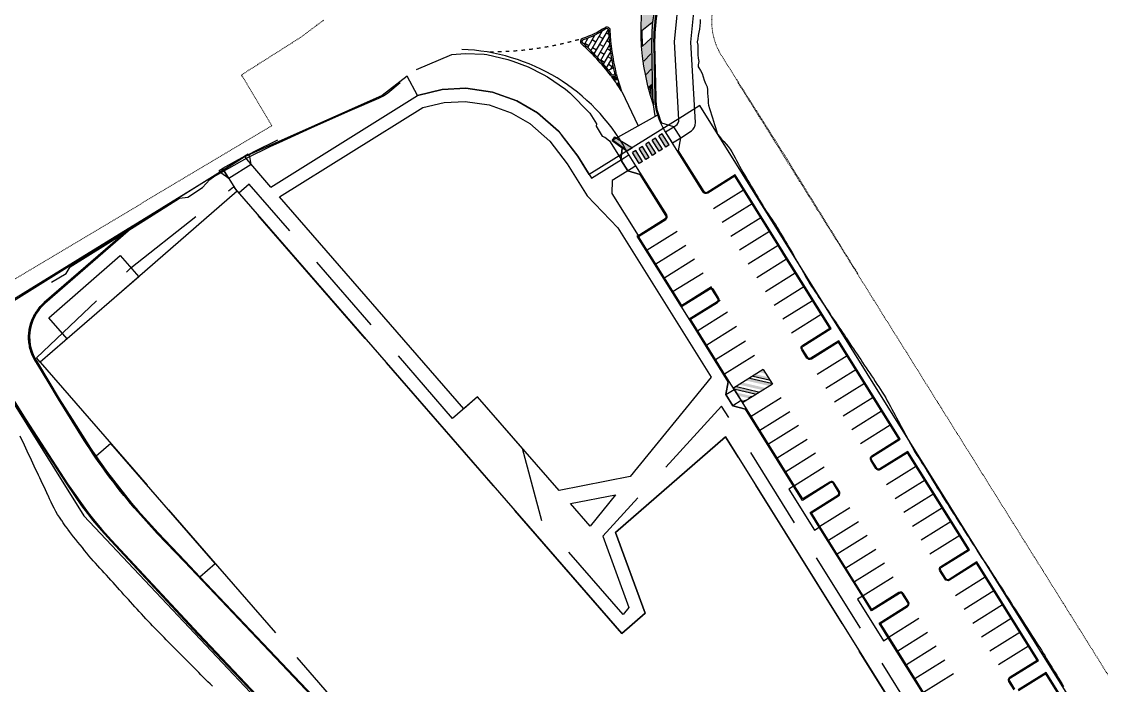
# Model space of a CAD drawing. Header units: metres. Extents: x 3 to 509016, y 4 to 6969473.
# Drawn here: x 506673.4 to 506839, y 6968875.5 to 6968977.3 of the extents above; entities that cross this region are included whole.
import ezdxf

# ---------------------------------------------------------------- set-up
doc = ezdxf.new("R2010")
doc.units = ezdxf.units.M
for name, pattern in [('AEC_Double Dash', [0.039, 0.015, -0.004, 0.006, -0.004, 0.006, -0.004]), ('DASHED', [19.05, 12.7, -6.35]), ('ISO-DATUM', [30, 25, -5])]:
    doc.linetypes.add(name, pattern=pattern)
doc.layers.add('_PROP-BDY', color=6, linetype='Continuous', plot=False)
doc.layers.add('C-PROP-LINE', color=252, linetype='AEC_Double Dash', lineweight=5)
for name, color, linetype in [('C_SWD_STONE_PITCHING_HATCH', 7, 'Continuous'), ('CIV_BUILDING FOOTPRINT', 252, 'ISO-DATUM'), ('CIV_BUILDING ROOF', 7, 'DASHED'), ('CIV_LINEMARKING', 252, 'Continuous'), ('CROSSING', 7, 'Continuous'), ('EWS_BATTER TOE', 252, 'Continuous'), ('GIVE WAY', 2, 'Continuous'), ('KERB', 2, 'Continuous'), ('KRB_BACK', 252, 'Continuous'), ('KRB_LIP', 252, 'Continuous'), ('mga2020ROAD_KERB_BACK', 252, 'Continuous'), ('PAV_DRIVEWAY HEAVY DUTY', 252, 'Continuous'), ('PAV_FOOTPATH', 252, 'Continuous'), ('STRINGS LIP', 60, 'Continuous'), ('XREF', 7, 'Continuous')]:
    doc.layers.add(name, color=color, linetype=linetype)

# ---------------------------------------------------------------- blocks, each defined once
blk = doc.blocks.new('XE_LOT BOUNDARY')
at = {"layer": '_PROP-BDY'}
for p, q in [((507792.79, 6967273.1), (507788.98, 6967270.14)), ((507794.4, 6967270.14), (507792.79, 6967273.1)), ((507801.81, 6967271.23), (507798.17, 6967271.05)), ((507805.86, 6967270.62), (507801.81, 6967271.23)), ((507788.98, 6967270.14), (507767.82, 6967260.69)), ((507798.17, 6967271.05), (507794.4, 6967270.14)), ((507809.6, 6967269.3), (507805.86, 6967270.62)), ((507812.8, 6967267.44), (507809.6, 6967269.3)), ((507837.68, 6967268.59), (507835.01, 6967266.92)), ((507914.19, 6967146.13), (507837.68, 6967268.59)), ((507815.99, 6967264.63), (507812.8, 6967267.44)), ((507835.01, 6967266.92), (507820.72, 6967257.99)), ((507818.97, 6967260.8), (507816.46, 6967264.07)), ((507767.82, 6967260.69), (507725.36, 6967234.16)), ((507820.72, 6967257.99), (507818.97, 6967260.8)), ((507725.36, 6967234.16), (507743.18, 6967205.64)), ((507743.18, 6967205.64), (507832.68, 6967110.92))]:
    blk.add_line(p, q, dxfattribs=at)
at = {"layer": 'C-PROP-LINE'}
for p, q in [((507779.95, 6967281.65), (507776.44, 6967279.02)), ((507775.17, 6967278.22), (507767.37, 6967273.27)), ((507776.44, 6967279.02), (507775.17, 6967278.22)), ((507843.6, 6967272.14), (507841.07, 6967276.14)), ((507772.03, 6967265.48), (507767.37, 6967273.27)), ((507843.47, 6967272.2), (507843.63, 6967271.94)), ((507846.94, 6967266.87), (507843.6, 6967272.14)), ((507843.63, 6967271.94), (507846.62, 6967267.16)), ((507846.62, 6967267.16), (507846.62, 6967267.15)), ((507846.62, 6967267.15), (507846.75, 6967266.95)), ((507846.75, 6967266.95), (507846.8, 6967266.87)), ((507846.8, 6967266.87), (507848.04, 6967264.89)), ((507848.08, 6967265.08), (507846.94, 6967266.87)), ((507723.4, 6967236.46), (507772.03, 6967265.48)), ((507848.04, 6967264.88), (507850.78, 6967260.5)), ((507850.71, 6967260.91), (507848.08, 6967265.08)), ((507851.07, 6967260.33), (507850.71, 6967260.91)), ((507850.78, 6967260.49), (507852.31, 6967258.05)), ((507852.37, 6967258.22), (507851.07, 6967260.33)), ((507852.31, 6967258.05), (507855.65, 6967252.7)), ((507855.79, 6967252.69), (507852.37, 6967258.22)), ((507855.65, 6967252.7), (507859.04, 6967247.28)), ((507859.12, 6967247.31), (507855.79, 6967252.69)), ((507859.04, 6967247.27), (507860.6, 6967244.78)), ((507859.15, 6967247.25), (507859.12, 6967247.31)), ((507859.2, 6967247.18), (507859.15, 6967247.25)), ((507860.63, 6967244.86), (507859.2, 6967247.18)), ((507860.6, 6967244.78), (507860.82, 6967244.43)), ((507860.85, 6967244.51), (507860.63, 6967244.86)), ((507860.82, 6967244.43), (507860.93, 6967244.24)), ((507860.85, 6967244.5), (507860.85, 6967244.5)), ((507860.96, 6967244.33), (507860.85, 6967244.49)), ((507860.93, 6967244.24), (507861, 6967244.14)), ((507861.91, 6967242.79), (507860.96, 6967244.33)), ((507861, 6967244.14), (507861.01, 6967244.12)), ((507861.01, 6967244.12), (507864.03, 6967239.29)), ((507864.03, 6967239.29), (507865.97, 6967236.17)), ((507865.97, 6967236.17), (507869.41, 6967230.68)), ((507869.41, 6967230.68), (507874.1, 6967223.16)), ((507874.1, 6967223.16), (507874.14, 6967223.1)), ((507874.14, 6967223.1), (507874.28, 6967222.88)), ((507874.28, 6967222.88), (507874.64, 6967222.3)), ((507874.64, 6967222.3), (507874.7, 6967222.21)), ((507874.7, 6967222.21), (507874.78, 6967222.08)), ((507874.78, 6967222.08), (507874.81, 6967222.03)), ((507874.81, 6967222.03), (507874.91, 6967221.87)), ((507874.91, 6967221.87), (507877.06, 6967218.43)), ((507877.06, 6967218.43), (507877.15, 6967218.29)), ((507877.15, 6967218.29), (507877.23, 6967218.16)), ((507877.23, 6967218.16), (507879.49, 6967214.55)), ((507879.49, 6967214.55), (507879.68, 6967214.24)), ((507879.68, 6967214.24), (507879.68, 6967214.23)), ((507879.69, 6967214.23), (507883.07, 6967208.81)), ((507883.07, 6967208.81), (507886.13, 6967203.91)), ((507886.13, 6967203.91), (507889.44, 6967198.61)), ((507889.44, 6967198.61), (507890.24, 6967197.34)), ((507890.24, 6967197.34), (507890.34, 6967197.18)), ((507890.34, 6967197.18), (507890.4, 6967197.08)), ((507890.4, 6967197.08), (507890.42, 6967197.05)), ((507890.42, 6967197.04), (507892.53, 6967193.67)), ((507892.54, 6967193.66), (507893.77, 6967191.69)), ((507893.77, 6967191.68), (507897.07, 6967186.41)), ((507897.07, 6967186.4), (507897.1, 6967186.36)), ((507897.1, 6967186.36), (507898.13, 6967184.71)), ((507898.13, 6967184.71), (507901.08, 6967179.98))]:
    blk.add_line(p, q, dxfattribs=at)
blk.add_arc((507849.5, 6967281.49), 9.99, 167.6621, 212.3987, dxfattribs=at)
blk = doc.blocks.new('XD_DESIGN_3')
at = {"layer": 'C_SWD_STONE_PITCHING_HATCH'}
h = blk.add_hatch(color=256, dxfattribs=at)
h.dxf.hatch_style = 1
h.paths.add_polyline_path([(507828.776, 6967280.05), (507828.861, 6967277.651), (507830.197, 6967278.916), (507830.288, 6967281.096), (507830.315, 6967281.256)], flags=17)
edge = h.paths.add_edge_path()
edge.add_arc((507863.683, 6967280.094), 34.907, 158.92829, 199.11723, ccw=False)
h = blk.add_hatch(dxfattribs=at)
h.set_pattern_fill('AR-BRSTD', color=256, scale=0.01, angle=60)
h.set_pattern_definition([(60, (507822.1915, 6967276.5554), (-0.58666, 0.33871), []), (150, (507822.1915, 6967276.5554), (-1.09466, -0.54117), [0.67742, -0.67742])])
h.paths.add_polyline_path([(507823.711, 6967280.112, 0.5771004), (507823.289, 6967280.331, -0.0626247), (507819.783, 6967278.664, 0.5780142), (507819.686, 6967278.197, -0.042623), (507823.683, 6967273.985), (507824.47, 6967274.361, -0.0425819)])
h = blk.add_hatch(color=256, dxfattribs=at)
h.dxf.hatch_style = 1
h.paths.add_polyline_path([(507829.096, 6967275.377), (507829.436, 6967273.335), (507830.234, 6967274.164), (507830.187, 6967276.512)])
h.paths.add_polyline_path([(507830.187, 6967276.512), (507829.096, 6967275.377)], flags=17)
h = blk.add_hatch(color=256, dxfattribs=at)
h.dxf.hatch_style = 1
h.paths.add_polyline_path([(507825.216, 6967271.974), (507825.008, 6967271.99, -0.0048847), (507825.38, 6967271.44, -0.0041089)])
h.paths.add_polyline_path([(507824.961, 6967272.875), (507824.657, 6967272.899, -0.0940139), (507824.402, 6967272.841, -0.0027217), (507824.62, 6967272.542), (507825.062, 6967272.507, -0.002803)])
h = blk.add_hatch(color=256, dxfattribs=at)
h.dxf.hatch_style = 1
h.paths.add_polyline_path([(507829.877, 6967271.396), (507830.28, 6967271.816), (507830.321, 6967269.776)])
h.paths.add_polyline_path([(507830.28, 6967271.816), (507829.877, 6967271.396)], flags=0)
h = blk.add_hatch(color=256, dxfattribs=at)
h.dxf.hatch_style = 1
h.paths.add_polyline_path([(507847.702, 6967227.453), (507846.875, 6967227.644), (507847.384, 6967227.961)])
h.paths.add_polyline_path([(507848.02, 6967226.944), (507848.337, 6967226.435), (507845.857, 6967227.008), (507846.366, 6967227.326)])
h.paths.add_polyline_path([(507848.655, 6967225.926), (507848.688, 6967225.873), (507848.232, 6967225.588), (507844.839, 6967226.372), (507845.348, 6967226.69)])
h.paths.add_polyline_path([(507847.723, 6967225.27), (507847.214, 6967224.953), (507843.822, 6967225.736), (507844.331, 6967226.054)])
h = blk.add_hatch(color=256, dxfattribs=at)
h.dxf.hatch_style = 1
h.paths.add_polyline_path([(507846.705, 6967224.635), (507846.197, 6967224.317), (507843.08, 6967225.037), (507842.974, 6967225.206), (507843.313, 6967225.418)])
h.paths.add_polyline_path([(507845.688, 6967223.999), (507845.179, 6967223.681), (507843.715, 6967224.019), (507843.398, 6967224.528)])
h.paths.add_polyline_path([(507844.67, 6967223.363), (507844.331, 6967223.151), (507844.245, 6967223.171), (507844.033, 6967223.51)])
at = {"layer": 'CROSSING'}
h = blk.add_hatch(color=256, dxfattribs=at)
h.dxf.hatch_style = 1
h.paths.add_polyline_path([(507827.851, 6967261.679), (507827.342, 6967261.361), (507828.402, 6967259.665), (507828.911, 6967259.983)])
h.paths.add_polyline_path([(507828.869, 6967262.315), (507828.36, 6967261.997), (507829.42, 6967260.301), (507829.928, 6967260.618)])
h.paths.add_polyline_path([(507829.886, 6967262.951), (507829.377, 6967262.633), (507830.437, 6967260.936), (507830.946, 6967261.254)])
h.paths.add_polyline_path([(507830.904, 6967263.587), (507830.395, 6967263.269), (507831.455, 6967261.572), (507831.964, 6967261.89)])
h.paths.add_polyline_path([(507831.921, 6967264.223), (507831.413, 6967263.905), (507832.473, 6967262.208), (507832.981, 6967262.526)])
at = {"layer": 'KERB'}
h = blk.add_hatch(color=252, dxfattribs=at)
h.dxf.hatch_style = 1
h.paths.add_polyline_path([(507824.301, 6967263.283), (507824.653, 6967263.769), (507825.062, 6967263.458), (507825.905, 6967262.97), (507827.369, 6967262.086), (507826.515, 6967261.553), (507825.756, 6967262.054), (507824.215, 6967263.194)])
at = {"layer": 'CIV_BUILDING FOOTPRINT'}
blk.add_lwpolyline([(507766.713, 6967255.443), (507736.521, 6967229.201), (507795.661, 6967161.161), (507797.005, 6967162.329), (507817.315, 6967142.708), (507816.19, 6967141.319), (507902.111, 6967071.732), (507918.73, 6967092.373), (507927.226, 6967102.864), (507888.211, 6967134.463), (507891.284, 6967138.257), (507841.636, 6967217.752), (507824.767, 6967203.096), (507829.281, 6967190.691), (507825.699, 6967187.577), (507766.713, 6967255.443)], dxfattribs=at)
at = {"layer": 'CIV_BUILDING ROOF'}
for p, q in [((507834.285, 6967261.572), (507834.412, 6967261.651)), ((507848.655, 6967225.926), (507845.348, 6967226.69)), ((507848.337, 6967226.435), (507845.857, 6967227.008)), ((507847.416, 6967228.099), (507848.826, 6967225.842)), ((507842.836, 6967225.238), (507844.246, 6967222.98)), ((507846.197, 6967224.317), (507843.08, 6967225.037)), ((507846.705, 6967224.635), (507843.313, 6967225.418)), ((507844.172, 6967223.288), (507844.278, 6967223.118))]:
    blk.add_line(p, q, dxfattribs=at)
for points in [[(507891.264, 6967138.289), (507892.59, 6967139.94), (507841.017, 6967222.487), (507822.83, 6967202.525), (507826.809, 6967191.59), (507825.923, 6967190.495), (507813.437, 6967204.861), (507810.485, 6967215.98), (507803.585, 6967223.894), (507799.773, 6967220.581), (507768.547, 6967256.507), (507766.974, 6967255.14)], [(507736.521, 6967229.201), (507735.95, 6967229.859), (507750.433, 6967243.691), (507766.14, 6967256.1), (507766.713, 6967255.443)], [(507847.416, 6967228.099), (507842.836, 6967225.238)], [(507842.047, 6967226.218), (507842.174, 6967226.297)]]:
    blk.add_lwpolyline(points, dxfattribs=at)
at = {"layer": 'CIV_LINEMARKING'}
for p, q in [((507830.315, 6967281.256), (507828.776, 6967280.05)), ((507830.315, 6967281.256), (507828.776, 6967280.05)), ((507830.197, 6967278.916), (507828.861, 6967277.651)), ((507830.197, 6967278.916), (507828.861, 6967277.651)), ((507830.187, 6967276.512), (507829.096, 6967275.377)), ((507830.234, 6967274.164), (507829.436, 6967273.335)), ((507830.234, 6967274.164), (507829.436, 6967273.335)), ((507825.062, 6967272.507), (507824.62, 6967272.542)), ((507825.216, 6967271.974), (507825.008, 6967271.99)), ((507830.28, 6967271.816), (507829.877, 6967271.396)), ((507830.28, 6967271.816), (507829.877, 6967271.396)), ((507825.719, 6967270.731), (507828.23, 6967265.467)), ((507830.851, 6967267.02, 4.868), (507830.595, 6967268.66, 4.873))]:
    blk.add_line(p, q, dxfattribs=at)
for points in [[(507830.595, 6967268.66, -0.1769351), (507831.016, 6967292.68)], [(507825.719, 6967270.731, 0.020086), (507824.178, 6967272.975, 0.0186092)], [(507824.62, 6967272.542, 0.0027217), (507824.402, 6967272.841, 0.0940139), (507824.657, 6967272.899), (507824.961, 6967272.875, 0.002803), (507825.062, 6967272.507, -0.002803)], [(507825.719, 6967270.731, -0.020086), (507824.943, 6967273.34)], [(507825.38, 6967271.44, 0.0048847), (507825.008, 6967271.99, 0.0048847)], [(507825.38, 6967271.44, -0.0041089), (507825.216, 6967271.974, -0.0041089)]]:
    blk.add_lwpolyline(points, format="xyb", dxfattribs=at)
for points in [[(507830.315, 6967281.256), (507828.776, 6967280.05), (507828.861, 6967277.651), (507830.197, 6967278.916)], [(507844.379, 6967255.607), (507839.799, 6967252.746)], [(507845.704, 6967253.487), (507841.124, 6967250.626)], [(507847.028, 6967251.367), (507842.449, 6967248.505)], [(507834.202, 6967249.249), (507829.622, 6967246.388)], [(507848.353, 6967249.246), (507843.773, 6967246.385)], [(507835.527, 6967247.129), (507830.947, 6967244.267)], [(507849.678, 6967247.126), (507845.098, 6967244.265)], [(507836.886, 6967245.017), (507832.306, 6967242.156)], [(507851.002, 6967245.006), (507846.423, 6967242.145)], [(507838.176, 6967242.888), (507833.596, 6967240.027)], [(507852.327, 6967242.886), (507847.747, 6967240.025)], [(507839.5, 6967240.768), (507834.921, 6967237.907)], [(507853.651, 6967240.766), (507849.072, 6967237.904)], [(507840.825, 6967238.648), (507836.245, 6967235.787)], [(507854.976, 6967238.645), (507850.396, 6967235.784)], [(507841.938, 6967236.867), (507837.358, 6967234.006)], [(507856.301, 6967236.525), (507851.721, 6967233.664)], [(507843.315, 6967234.662), (507838.736, 6967231.801)], [(507844.693, 6967232.457), (507840.113, 6967229.595)], [(507846.071, 6967230.252), (507841.491, 6967227.39)], [(507860.275, 6967230.165), (507855.695, 6967227.303)], [(507861.599, 6967228.044), (507857.02, 6967225.183)], [(507848.826, 6967225.842), (507844.246, 6967222.98)], [(507862.924, 6967225.924), (507858.344, 6967223.063)], [(507844.617, 6967223.33), (507844.278, 6967223.118)], [(507845.635, 6967223.966), (507845.126, 6967223.648)], [(507850.151, 6967223.721), (507845.571, 6967220.86)], [(507864.249, 6967223.804), (507859.669, 6967220.943)], [(507851.475, 6967221.601), (507846.896, 6967218.74)], [(507865.573, 6967221.684), (507860.994, 6967218.822)], [(507852.8, 6967219.481), (507848.22, 6967216.62)], [(507866.898, 6967219.564), (507862.318, 6967216.702)], [(507854.125, 6967217.361), (507849.545, 6967214.5)], [(507855.449, 6967215.241), (507850.87, 6967212.379)], [(507856.774, 6967213.12), (507852.194, 6967210.259)], [(507860.695, 6967206.845), (507856.115, 6967203.983)], [(507862.02, 6967204.724), (507857.44, 6967201.863)], [(507863.344, 6967202.604), (507858.765, 6967199.743)], [(507864.669, 6967200.484), (507860.089, 6967197.623)], [(507865.993, 6967198.364), (507861.414, 6967195.502)], [(507867.318, 6967196.243), (507862.738, 6967193.382)], [(507881.469, 6967196.241), (507876.889, 6967193.38)], [(507882.794, 6967194.121), (507878.214, 6967191.26)], [(507884.118, 6967192.001), (507879.539, 6967189.14)], [(507871.292, 6967189.883), (507866.712, 6967187.022)], [(507885.443, 6967189.881), (507880.863, 6967187.019)], [(507872.617, 6967187.763), (507868.037, 6967184.901)], [(507886.768, 6967187.76), (507882.188, 6967184.899)], [(507873.941, 6967185.642), (507869.362, 6967182.781)], [(507888.092, 6967185.64), (507883.513, 6967182.779)], [(507875.266, 6967183.522), (507870.686, 6967180.661)], [(507876.591, 6967181.402), (507872.011, 6967178.541)]]:
    blk.add_lwpolyline(points, dxfattribs=at)
blk.add_lwpolyline([(507844.193, 6967223.065), (507844.193, 6967223.065)], close=True, dxfattribs=at)
at = {"layer": 'CIV_LINEMARKING', "elevation": 5.164}
for points in [[(507870.921, 6967213.234), (507866.341, 6967210.372)], [(507872.246, 6967211.113), (507867.666, 6967208.252)], [(507873.57, 6967208.993), (507868.991, 6967206.132)], [(507874.895, 6967206.873), (507870.315, 6967204.012)], [(507876.22, 6967204.753), (507871.64, 6967201.891)], [(507877.544, 6967202.632), (507872.965, 6967199.771)]]:
    blk.add_lwpolyline(points, dxfattribs=at)
at = {"layer": 'CIV_LINEMARKING'}
blk.add_polyline3d([(507833.181, 6967290.99, 4.854), (507831.787, 6967287.166, 4.85), (507830.9, 6967284.169, 4.85), (507830.388, 6967281.086, 4.85), (507830.258, 6967277.963, 4.85), (507830.258, 6967277.963, 4.85), (507830.421, 6967269.778, 4.876), (507830.595, 6967268.66, 4.873)], dxfattribs=at)
for centre, radius, start, end in [((507800.154, 6967247.197), 30, 29.14118, 88.05495), ((507824.378, 6967273.541), 0.6, 250.59371, 340.4133)]:
    blk.add_arc(centre, radius, start, end, dxfattribs=at)
at = {"layer": 'CROSSING'}
for p, q in [((507829.886, 6967262.951), (507829.377, 6967262.633)), ((507830.904, 6967263.587), (507830.395, 6967263.269)), ((507831.921, 6967264.223), (507831.413, 6967263.905)), ((507827.851, 6967261.679), (507827.342, 6967261.361)), ((507828.869, 6967262.315), (507828.36, 6967261.997)), ((507831.964, 6967261.89), (507831.455, 6967261.572)), ((507832.981, 6967262.526), (507832.473, 6967262.208)), ((507828.911, 6967259.983), (507828.402, 6967259.665)), ((507829.928, 6967260.618), (507829.42, 6967260.301)), ((507830.946, 6967261.254), (507830.437, 6967260.936))]:
    blk.add_line(p, q, dxfattribs=at)
for points in [[(507830.946, 6967261.254), (507829.886, 6967262.951)], [(507831.455, 6967261.572), (507830.395, 6967263.269)], [(507831.964, 6967261.89), (507830.904, 6967263.587)], [(507832.473, 6967262.208), (507831.413, 6967263.905)], [(507832.981, 6967262.526), (507831.921, 6967264.223)], [(507828.402, 6967259.665), (507827.342, 6967261.361)], [(507828.911, 6967259.983), (507827.851, 6967261.679)], [(507829.42, 6967260.301), (507828.359, 6967261.997)], [(507829.928, 6967260.618), (507828.868, 6967262.315)], [(507830.437, 6967260.936), (507829.377, 6967262.633)]]:
    blk.add_lwpolyline(points, dxfattribs=at)
at = {"layer": 'EWS_BATTER TOE'}
blk.add_line((507833.49, 6967262.844), (507832.43, 6967264.541), dxfattribs=at)
for points in [[(507837.757, 6967281.798, 4.926), (507837.729, 6967281.298, 4.918), (507837.675, 6967280.801, 4.917), (507837.62, 6967280.304, 4.915), (507837.528, 6967279.81, 4.923), (507837.447, 6967279.315, 4.928), (507837.368, 6967278.821, 4.933), (507837.287, 6967278.326, 4.938), (507837.285, 6967278.313, 4.939), (507837.356, 6967277.829, 4.909), (507837.371, 6967277.329, 4.894), (507837.386, 6967276.829, 4.878), (507837.401, 6967276.329, 4.863), (507837.451, 6967275.831, 4.838), (507837.523, 6967275.333, 4.808), (507837.442, 6967274.83, 4.817), (507837.435, 6967274.536, 4.812), (507837.542, 6967274.359, 4.811), (507837.799, 6967273.93, 4.807), (507838.052, 6967273.508, 4.803), (507838.053, 6967273.5, 4.803), (507838.181, 6967272.995, 4.783), (507838.328, 6967272.489, 4.759), (507838.543, 6967271.981, 4.718), (507838.799, 6967271.471, 4.666), (507838.842, 6967270.969, 4.668), (507838.883, 6967270.467, 4.671), (507838.923, 6967269.965, 4.673), (507838.964, 6967269.463, 4.676), (507838.949, 6967268.963, 4.692), (507839.011, 6967268.622, 4.703), (507839.169, 6967268.141, 4.735), (507839.32, 6967267.649, 4.768), (507839.471, 6967267.157, 4.802), (507839.622, 6967266.665, 4.836), (507839.773, 6967266.172, 4.869), (507839.923, 6967265.68, 4.903), (507840.074, 6967265.188, 4.937), (507840.225, 6967264.695, 4.97), (507840.376, 6967264.203, 5.004), (507840.685, 6967263.805, 5.032), (507841.024, 6967263.425, 5.059), (507841.363, 6967263.045, 5.086), (507841.702, 6967262.666, 5.113), (507842.041, 6967262.286, 5.141), (507842.328, 6967261.875, 5.153), (507842.611, 6967261.461, 5.163), (507842.85, 6967261.022, 5.161), (507843.085, 6967260.58, 5.158), (507843.32, 6967260.138, 5.155), (507843.555, 6967259.695, 5.151), (507843.79, 6967259.253, 5.148), (507844.025, 6967258.811, 5.145), (507844.219, 6967258.446, 5.142), (507844.259, 6967258.378, 5.142), (507844.516, 6967257.948, 5.139), (507844.772, 6967257.519, 5.137), (507845.028, 6967257.09, 5.134), (507845.285, 6967256.66, 5.132), (507845.541, 6967256.231, 5.129), (507845.798, 6967255.801, 5.126), (507846.054, 6967255.372, 5.124), (507846.31, 6967254.943, 5.121), (507846.567, 6967254.513, 5.119), (507846.823, 6967254.084, 5.116), (507847.079, 6967253.654, 5.114), (507847.336, 6967253.225, 5.111), (507847.592, 6967252.795, 5.109), (507847.862, 6967252.375, 5.11), (507848.151, 6967251.966, 5.117), (507848.44, 6967251.557, 5.125), (507848.723, 6967251.144, 5.13), (507848.995, 6967250.724, 5.132), (507849.267, 6967250.305, 5.134), (507849.539, 6967249.885, 5.136), (507849.796, 6967249.456, 5.134), (507850.05, 6967249.025, 5.131), (507850.304, 6967248.594, 5.127), (507850.558, 6967248.163, 5.124), (507850.768, 6967247.807, 5.121), (507850.812, 6967247.733, 5.121), (507851.066, 6967247.302, 5.118), (507851.32, 6967246.871, 5.114), (507851.574, 6967246.44, 5.111), (507851.828, 6967246.009, 5.108), (507852.038, 6967245.653, 5.105), (507852.081, 6967245.577, 5.105), (507852.328, 6967245.143, 5.102), (507852.576, 6967244.708, 5.099), (507852.824, 6967244.273, 5.095), (507853.071, 6967243.838, 5.092), (507853.319, 6967243.403, 5.089), (507853.567, 6967242.968, 5.086), (507853.814, 6967242.533, 5.083), (507854.062, 6967242.099, 5.08), (507854.309, 6967241.664, 5.077), (507854.557, 6967241.229, 5.074), (507854.817, 6967240.802, 5.07), (507855.102, 6967240.39, 5.066), (507855.387, 6967239.979, 5.063), (507855.672, 6967239.567, 5.059), (507855.957, 6967239.156, 5.055), (507856.242, 6967238.744, 5.051), (507856.524, 6967238.331, 5.048), (507856.797, 6967237.912, 5.047), (507857.071, 6967237.494, 5.047), (507857.345, 6967237.075, 5.046), (507857.619, 6967236.657, 5.045), (507857.898, 6967236.242, 5.043), (507858.184, 6967235.83, 5.039), (507858.469, 6967235.419, 5.035), (507858.704, 6967235.079, 5.032), (507858.753, 6967235.007, 5.031), (507859.03, 6967234.591, 5.028), (507859.308, 6967234.174, 5.024), (507859.585, 6967233.758, 5.02), (507859.863, 6967233.342, 5.016), (507860.092, 6967232.998, 5.013), (507860.14, 6967232.926, 5.013), (507860.418, 6967232.51, 5.009), (507860.696, 6967232.094, 5.005), (507860.973, 6967231.677, 5.002), (507861.251, 6967231.261, 4.998), (507861.528, 6967230.845, 4.994), (507861.806, 6967230.429, 4.99), (507862.083, 6967230.013, 4.987), (507862.361, 6967229.597, 4.983), (507862.638, 6967229.181, 4.979), (507862.916, 6967228.764, 4.976), (507863.193, 6967228.348, 4.972), (507863.471, 6967227.932, 4.968), (507863.748, 6967227.516, 4.964), (507864.026, 6967227.1, 4.961), (507864.304, 6967226.684, 4.957), (507864.581, 6967226.267, 4.953), (507864.853, 6967225.848, 4.951), (507865.123, 6967225.427, 4.95), (507865.393, 6967225.006, 4.948), (507865.664, 6967224.586, 4.946), (507865.936, 6967224.166, 4.944), (507866.202, 6967223.743, 4.944), (507866.439, 6967223.301, 4.952), (507866.677, 6967222.86, 4.96), (507866.915, 6967222.419, 4.968), (507867.152, 6967221.978, 4.976), (507867.39, 6967221.537, 4.984), (507867.627, 6967221.096, 4.992), (507867.865, 6967220.655, 5), (507868.103, 6967220.214, 5.008), (507868.34, 6967219.772, 5.017), (507868.578, 6967219.331, 5.025), (507868.815, 6967218.89, 5.033), (507869.053, 6967218.449, 5.041), (507869.249, 6967218.085, 5.047), (507869.291, 6967218.008, 5.049), (507869.528, 6967217.567, 5.057), (507869.766, 6967217.126, 5.065), (507870.003, 6967216.685, 5.073), (507870.241, 6967216.243, 5.081), (507870.437, 6967215.879, 5.088), (507870.479, 6967215.803, 5.089), (507870.718, 6967215.363, 5.097), (507870.983, 6967214.939, 5.105), (507871.271, 6967214.529, 5.112), (507871.542, 6967214.108, 5.114), (507871.806, 6967213.684, 5.115), (507872.069, 6967213.259, 5.115), (507872.333, 6967212.834, 5.115), (507872.596, 6967212.409, 5.115), (507872.857, 6967211.982, 5.114), (507873.118, 6967211.556, 5.114), (507873.379, 6967211.129, 5.113), (507873.64, 6967210.703, 5.113), (507873.901, 6967210.276, 5.112), (507874.162, 6967209.85, 5.111), (507874.423, 6967209.423, 5.111), (507874.684, 6967208.997, 5.11), (507874.946, 6967208.571, 5.11), (507875.215, 6967208.149, 5.109), (507875.484, 6967207.728, 5.108), (507875.753, 6967207.307, 5.108), (507876.022, 6967206.885, 5.107), (507876.292, 6967206.464, 5.106), (507876.561, 6967206.042, 5.106), (507876.83, 6967205.621, 5.105), (507877.099, 6967205.2, 5.104), (507877.368, 6967204.778, 5.104), (507877.637, 6967204.357, 5.103), (507877.907, 6967203.935, 5.102), (507878.176, 6967203.514, 5.102), (507878.445, 6967203.093, 5.101), (507878.714, 6967202.671, 5.1), (507878.983, 6967202.25, 5.099), (507879.252, 6967201.828, 5.099), (507879.522, 6967201.407, 5.098), (507879.744, 6967201.059, 5.098), (507879.79, 6967200.985, 5.097), (507880.058, 6967200.563, 5.097), (507880.325, 6967200.14, 5.096), (507880.592, 6967199.718, 5.095), (507880.859, 6967199.295, 5.095), (507881.085, 6967198.949, 5.093), (507881.136, 6967198.879, 5.091), (507881.426, 6967198.471, 5.084), (507881.717, 6967198.063, 5.076), (507881.993, 6967197.646, 5.073), (507882.264, 6967197.226, 5.071), (507882.534, 6967196.805, 5.07), (507882.803, 6967196.384, 5.069), (507883.073, 6967195.963, 5.067), (507883.342, 6967195.542, 5.066), (507883.612, 6967195.12, 5.065), (507883.881, 6967194.699, 5.063), (507884.151, 6967194.278, 5.062), (507884.42, 6967193.857, 5.061), (507884.69, 6967193.436, 5.059), (507884.959, 6967193.015, 5.058), (507885.229, 6967192.593, 5.057), (507885.498, 6967192.172, 5.056), (507885.768, 6967191.751, 5.054), (507886.037, 6967191.33, 5.053), (507886.307, 6967190.909, 5.052), (507886.576, 6967190.488, 5.05), (507886.846, 6967190.066, 5.049), (507887.115, 6967189.645, 5.048), (507887.385, 6967189.224, 5.047), (507887.654, 6967188.803, 5.045), (507887.924, 6967188.382, 5.044), (507888.193, 6967187.961, 5.043), (507888.463, 6967187.539, 5.041), (507888.732, 6967187.118, 5.04), (507889.002, 6967186.697, 5.039), (507889.271, 6967186.276, 5.038), (507889.541, 6967185.855, 5.036), (507889.81, 6967185.434, 5.035), (507890.08, 6967185.012, 5.034), (507890.349, 6967184.591, 5.032), (507890.592, 6967184.212, 5.031), (507890.623, 6967184.16, 5.031), (507890.878, 6967183.729, 5.03), (507891.129, 6967183.297, 5.029), (507891.393, 6967182.872, 5.025), (507891.651, 6967182.444, 5.023), (507891.884, 6967182.059, 5.02), (507891.905, 6967182.026, 5.02), (507892.168, 6967181.601, 5.018), (507892.432, 6967181.176, 5.015), (507892.696, 6967180.752, 5.012), (507892.96, 6967180.327, 5.01), (507893.224, 6967179.902, 5.007), (507893.488, 6967179.478, 5.005)], [(507762.93, 6967179.491, 3.714), (507762.579, 6967179.847, 3.713), (507762.227, 6967180.202, 3.712), (507761.875, 6967180.558, 3.711), (507761.524, 6967180.913, 3.71), (507761.172, 6967181.269, 3.709), (507760.82, 6967181.625, 3.708), (507760.469, 6967181.98, 3.708), (507760.117, 6967182.336, 3.707), (507759.765, 6967182.691, 3.706), (507759.414, 6967183.047, 3.705), (507759.06, 6967183.4, 3.703), (507758.704, 6967183.752, 3.7), (507758.348, 6967184.103, 3.697), (507757.992, 6967184.455, 3.695), (507757.783, 6967184.662, 3.693), (507757.612, 6967184.835, 3.692), (507757.26, 6967185.19, 3.689), (507756.908, 6967185.545, 3.687), (507756.556, 6967185.901, 3.684), (507756.204, 6967186.256, 3.681), (507755.851, 6967186.611, 3.679), (507755.499, 6967186.967, 3.676), (507755.147, 6967187.322, 3.674), (507754.795, 6967187.677, 3.671), (507754.443, 6967188.033, 3.668), (507754.091, 6967188.388, 3.666), (507753.75, 6967188.754, 3.669), (507753.41, 6967189.12, 3.671), (507753.07, 6967189.487, 3.674), (507752.729, 6967189.853, 3.677), (507752.389, 6967190.219, 3.679), (507752.048, 6967190.585, 3.682), (507751.708, 6967190.951, 3.685), (507751.367, 6967191.318, 3.688), (507751.032, 6967191.689, 3.693), (507750.697, 6967192.06, 3.698), (507750.363, 6967192.432, 3.703), (507750.028, 6967192.803, 3.709), (507749.694, 6967193.175, 3.714), (507749.359, 6967193.547, 3.719), (507749.024, 6967193.918, 3.725), (507748.69, 6967194.29, 3.73), (507748.355, 6967194.662, 3.736), (507748.02, 6967195.033, 3.741), (507747.686, 6967195.405, 3.746), (507747.351, 6967195.776, 3.752), (507747.016, 6967196.147, 3.757), (507746.679, 6967196.517, 3.761), (507746.342, 6967196.887, 3.765), (507746.006, 6967197.256, 3.77), (507745.669, 6967197.626, 3.774), (507745.332, 6967197.995, 3.779), (507744.995, 6967198.365, 3.783), (507744.658, 6967198.735, 3.787), (507744.38, 6967199.041, 3.791), (507744.321, 6967199.11, 3.792), (507743.979, 6967199.519, 3.798), (507743.641, 6967199.931, 3.803), (507743.307, 6967200.345, 3.809), (507742.977, 6967200.763, 3.815), (507742.637, 6967201.172, 3.816), (507742.3, 6967201.583, 3.816), (507741.967, 6967201.997, 3.816), (507741.637, 6967202.415, 3.817), (507741.312, 6967202.835, 3.818), (507740.992, 6967203.259, 3.819), (507740.723, 6967203.62, 3.82), (507740.675, 6967203.685, 3.82), (507740.363, 6967204.115, 3.822), (507740.055, 6967204.548, 3.824), (507739.806, 6967204.904, 3.826), (507739.751, 6967204.983, 3.826), (507739.452, 6967205.422, 3.829), (507739.157, 6967205.863, 3.832), (507738.901, 6967206.331, 3.849), (507738.657, 6967206.806, 3.869), (507738.417, 6967207.283, 3.89), (507738.183, 6967207.762, 3.911), (507737.953, 6967208.243, 3.932), (507737.757, 6967208.66, 3.95), (507737.737, 6967208.705, 3.952), (507737.523, 6967209.162, 3.972), (507737.308, 6967209.619, 3.992), (507737.094, 6967210.076, 4.012), (507736.879, 6967210.533, 4.032), (507736.665, 6967210.989, 4.052), (507736.451, 6967211.446, 4.072), (507736.236, 6967211.903, 4.092), (507736.022, 6967212.36, 4.112), (507735.807, 6967212.817, 4.132), (507735.593, 6967213.274, 4.152), (507735.378, 6967213.731, 4.172), (507735.164, 6967214.188, 4.192), (507734.948, 6967214.644, 4.211), (507734.732, 6967215.1, 4.231), (507734.517, 6967215.556, 4.251), (507734.301, 6967216.013, 4.27), (507734.086, 6967216.469, 4.29), (507733.872, 6967216.926, 4.31), (507733.665, 6967217.388, 4.333), (507733.459, 6967217.85, 4.356)]]:
    blk.add_polyline3d(points, dxfattribs=at)
at = {"layer": 'GIVE WAY', "const_width": 0.2, "flags": 128}
for points in [[(507815.05, 6967277.734, 0.0030031), (507815.639, 6967277.852)], [(507816.226, 6967277.978, 0.0030016), (507816.812, 6967278.11)], [(507817.396, 6967278.25, 0.0030007), (507817.978, 6967278.396)], [(507818.558, 6967278.55, 0.0030001), (507819.136, 6967278.71)], [(507805.461, 6967276.81, 0.0030303), (507806.067, 6967276.813)], [(507806.673, 6967276.824, 0.0030253), (507807.278, 6967276.842)], [(507807.882, 6967276.867, 0.0030208), (507808.485, 6967276.9)], [(507809.087, 6967276.94, 0.0030167), (507809.689, 6967276.987)], [(507810.289, 6967277.041, 0.0030131), (507810.889, 6967277.103)], [(507811.487, 6967277.172, 0.0030099), (507812.084, 6967277.248)], [(507812.68, 6967277.331, 0.0030072), (507813.275, 6967277.421)], [(507813.868, 6967277.518, 0.0030049), (507814.46, 6967277.622)]]:
    blk.add_lwpolyline(points, format="xyb", dxfattribs=at)
at = {"layer": 'KERB', "elevation": 4.7}
blk.add_lwpolyline([(507824.301, 6967263.283), (507824.653, 6967263.769), (507825.062, 6967263.458), (507825.905, 6967262.97), (507827.369, 6967262.086), (507826.515, 6967261.553), (507825.756, 6967262.054), (507824.215, 6967263.194), (507824.301, 6967263.283)], dxfattribs=at)
at = {"layer": 'KRB_BACK'}
blk.add_line((507824.47, 6967274.361), (507823.683, 6967273.985), dxfattribs=at)
for points in [[(507831.859, 6967265.881, -0.1048619), (507830.971, 6967269.789), (507830.807, 6967277.974, -0.0926103), (507832.304, 6967286.978), (507833.697, 6967290.802)], [(507823.289, 6967280.331, -0.0626247), (507819.783, 6967278.664, -0.0626247)], [(507824.645, 6967273.606, -0.0482692), (507823.711, 6967280.112, -0.0482692)], [(507824.159, 6967273.374, 0.0483095), (507819.686, 6967278.197, 0.0483095)], [(507900.221, 6967166.51), (507890.789, 6967181.606), (507886.507, 6967178.931, -0.4142136)], [(507886.024, 6967179.042), (507885.229, 6967180.314, -0.4142136), (507885.341, 6967180.796), (507889.624, 6967183.472), (507880.192, 6967198.568), (507875.909, 6967195.892, -0.4142136), (507875.427, 6967196.004), (507874.632, 6967197.276, -0.4142136), (507874.744, 6967197.758), (507879.027, 6967200.434), (507869.595, 6967215.53), (507865.312, 6967212.854, -0.4142136), (507864.83, 6967212.965), (507864.035, 6967214.237, -0.4142335), (507864.146, 6967214.72), (507868.429, 6967217.396), (507858.998, 6967232.491), (507854.715, 6967229.816, -0.4141806), (507854.233, 6967229.927), (507853.438, 6967231.199, -0.4142345), (507853.549, 6967231.681), (507857.832, 6967234.357), (507851.129, 6967245.086), (507849.805, 6967247.206), (507843.102, 6967257.934), (507838.819, 6967255.258, -0.4142468), (507838.337, 6967255.37), (507834.412, 6967261.651), (507834.762, 6967263.639), (507833.703, 6967265.335), (507831.859, 6967265.881)], [(507873.208, 6967176.341), (507866.585, 6967186.942), (507865.181, 6967189.19), (507869.464, 6967191.865, 0.4142456), (507869.575, 6967192.348), (507868.78, 6967193.62, 0.414202), (507868.298, 6967193.731), (507864.015, 6967191.055), (507862.611, 6967193.303), (507855.988, 6967203.904), (507854.584, 6967206.151), (507858.867, 6967208.827, 0.414231), (507858.978, 6967209.309), (507858.183, 6967210.581, 0.414202), (507857.701, 6967210.693), (507853.418, 6967208.017), (507852.067, 6967210.18), (507844.695, 6967221.98), (507842.756, 6967222.535), (507841.696, 6967224.231), (507842.047, 6967226.218), (507836.039, 6967235.834), (507840.322, 6967238.51, 0.406342), (507840.433, 6967238.992), (507839.638, 6967240.264, 0.3898082), (507839.156, 6967240.376), (507834.873, 6967237.7), (507828.091, 6967248.556), (507832.374, 6967251.231, 0.4142356), (507832.485, 6967251.714), (507828.555, 6967258.005), (507826.621, 6967258.552), (507825.561, 6967260.248), (507825.756, 6967262.054), (507824.216, 6967263.165)], [(507750.752, 6967249.981), (507737.237, 6967238.233, 0.3925915), (507736.258, 6967228.895), (507739.433, 6967223.608), (507741.411, 6967220.45), (507744.224, 6967216), (507745.08, 6967214.729), (507746.816, 6967212.288), (507750.525, 6967207.586), (507751.5, 6967206.449), (507754.582, 6967203.038), (507758.732, 6967198.667), (507761.052, 6967196.224), (507780.321, 6967175.909), (507795.675, 6967159.715), (507797.02, 6967160.885), (507815.803, 6967142.764), (507813.941, 6967140.466), (507821.903, 6967132.075), (507828.962, 6967124.907), (507836.209, 6967117.974), (507843.645, 6967111.274), (507851.269, 6967104.806)], [(507725.564, 6967234.491), (507725.975, 6967233.805), (507730.915, 6967225.558), (507734.187, 6967220.326), (507740.584, 6967210.474), (507742.858, 6967207.173), (507743.761, 6967205.981), (507744.552, 6967204.984), (507745.84, 6967203.448), (507747.33, 6967201.791), (507760.708, 6967187.439), (507775.887, 6967171.455), (507776.507, 6967170.803), (507791.256, 6967155.273), (507799.725, 6967146.355, 0.0031507), (507809.341, 6967136.231), (507817.977, 6967127.143), (507823.746, 6967121.272, 0.0294456), (507824.386, 6967120.638, 0.0105504), (507828.28, 6967116.835, 0.0105504), (507832.248, 6967113.12), (507839.772, 6967106.528)]]:
    blk.add_lwpolyline(points, format="xyb", dxfattribs=at)
for points in [[(507841.696, 6967224.231), (507842.968, 6967225.026)], [(507844.695, 6967221.98), (507844.822, 6967222.059)]]:
    blk.add_lwpolyline(points, dxfattribs=at)
at = {"layer": 'KRB_BACK', "elevation": 4.914}
blk.add_lwpolyline([(507844.028, 6967223.33), (507842.756, 6967222.535)], dxfattribs=at)
at = {"layer": 'KRB_BACK'}
for centre, start, end in [((507823.437, 6967280.099), 2.63879, 122.59649), ((507819.869, 6967278.403), 108.26267, 228.37677), ((507824.378, 6967273.541), 217.31365, 13.69335)]:
    blk.add_arc(centre, 0.275, start, end, dxfattribs=at)
at = {"layer": 'KRB_LIP'}
blk.add_line((507750.752, 6967249.981), (507750.654, 6967250.094), dxfattribs=at)
for points in [[(507832.43, 6967264.541), (507832.338, 6967264.688, -0.1381677), (507830.821, 6967269.786), (507830.658, 6967277.971, -0.0926103), (507832.163, 6967287.029), (507833.556, 6967290.853)], [(507823.167, 6967280.521, -0.0626247), (507819.712, 6967278.878)], [(507824.864, 6967273.659, -0.0482693), (507823.936, 6967280.122)], [(507823.98, 6967273.238, 0.0483095), (507819.537, 6967278.029)], [(507900.014, 6967166.558), (507890.742, 6967181.4), (507886.586, 6967178.803, -0.4142136)], [(507885.897, 6967178.962), (507885.102, 6967180.235, -0.4142136), (507885.261, 6967180.924), (507889.417, 6967183.52), (507880.144, 6967198.361), (507875.989, 6967195.765, -0.4142136), (507875.3, 6967195.924), (507874.505, 6967197.196, -0.4142136), (507874.664, 6967197.885), (507878.82, 6967200.482), (507869.547, 6967215.323), (507865.392, 6967212.727, -0.4142136), (507864.703, 6967212.886), (507863.908, 6967214.158, -0.4142335), (507864.067, 6967214.847), (507868.223, 6967217.443), (507858.95, 6967232.285), (507854.794, 6967229.688, -0.4141806), (507854.105, 6967229.848), (507853.311, 6967231.12, -0.4142345), (507853.47, 6967231.809), (507857.625, 6967234.405), (507851.002, 6967245.006), (507849.678, 6967247.126), (507843.054, 6967257.727), (507838.899, 6967255.131, -0.4142468), (507838.21, 6967255.29), (507832.338, 6967264.688)], [(507873.336, 6967176.421), (507866.712, 6967187.022), (507865.388, 6967189.142), (507869.543, 6967191.738, 0.4142456), (507869.702, 6967192.427), (507868.908, 6967193.699, 0.414202), (507868.219, 6967193.858), (507864.063, 6967191.262), (507862.738, 6967193.382), (507856.115, 6967203.983), (507854.791, 6967206.104), (507858.946, 6967208.7, 0.414231), (507859.105, 6967209.389), (507858.311, 6967210.661, 0.414202), (507857.622, 6967210.82), (507853.466, 6967208.224), (507852.194, 6967210.259), (507844.161, 6967223.118), (507842.206, 6967226.246), (507836.245, 6967235.787), (507840.401, 6967238.383, 0.4065593), (507840.56, 6967239.072), (507839.765, 6967240.344, 0.4142136), (507839.076, 6967240.503), (507834.921, 6967237.907), (507828.298, 6967248.508), (507832.453, 6967251.104, 0.4142356), (507832.612, 6967251.793), (507827.893, 6967259.347), (507826.356, 6967261.806), (507824.304, 6967263.286)], [(507750.654, 6967250.094), (507737.138, 6967238.346, 0.3920483), (507736.13, 6967228.818), (507739.306, 6967223.529), (507744.961, 6967214.638), (507751.459, 6967206.268), (507754.472, 6967202.936), (507758.623, 6967198.564), (507765.167, 6967191.673), (507795.665, 6967159.508), (507797.015, 6967160.682), (507815.6, 6967142.752), (507813.741, 6967140.457), (507821.796, 6967131.971), (507828.856, 6967124.8), (507836.107, 6967117.864), (507843.547, 6967111.161), (507851.174, 6967104.69)]]:
    blk.add_lwpolyline(points, format="xyb", dxfattribs=at)
for points in [[(507826.356, 6967261.806), (507824.304, 6967263.286)], [(507725.641, 6967234.654), (507726.104, 6967233.882), (507731.043, 6967225.636), (507734.314, 6967220.406), (507740.71, 6967210.555), (507743.879, 6967206.077), (507744.669, 6967205.076), (507745.958, 6967203.544), (507747.44, 6967201.893), (507760.817, 6967187.542), (507775.996, 6967171.559), (507776.616, 6967170.906), (507791.364, 6967155.376), (507802.563, 6967143.585), (507809.449, 6967136.334), (507818.102, 6967127.228), (507823.852, 6967121.378), (507824.492, 6967120.745), (507828.39, 6967116.928), (507832.355, 6967113.225), (507846.232, 6967101.068)], [(507874.664, 6967197.885), (507874.664, 6967197.885)]]:
    blk.add_lwpolyline(points, dxfattribs=at)
for centre, start, end in [((507823.437, 6967280.099), 2.63879, 122.59649), ((507819.869, 6967278.403), 108.26267, 228.37677), ((507824.378, 6967273.541), 217.31365, 13.69335), ((507885.526, 6967180.5), 121.996, 211.996)]:
    blk.add_arc(centre, 0.5, start, end, dxfattribs=at)
at = {"layer": 'mga2020ROAD_KERB_BACK'}
for points in [[(507794.222, 6967274.08, 4.912), (507799.637, 6967276.387, 4.968), (507801.684, 6967276.559, 4.972), (507804.583, 6967276.437, 4.979), (507805.007, 6967276.383, 4.977), (507808.254, 6967275.649, 4.957), (507808.982, 6967275.403, 4.953), (507811.378, 6967274.496, 4.939), (507813.659, 6967273.361, 4.924), (507814.336, 6967272.968, 4.919), (507817.073, 6967271.072, 4.895), (507817.745, 6967270.519, 4.889), (507820.805, 6967267.431, 4.836), (507821.846, 6967265.767, 4.825), (507821.79, 6967265.393, 4.818), (507822.719, 6967263.889, 4.802), (507823.098, 6967263.741, 4.793), (507823.805, 6967263.184, 4.791), (507825.728, 6967260.147, 4.754)], [(507738.223, 6967241.459, 4.533), (507740.515, 6967242.826, 4.522), (507741.08, 6967243.821, 4.564), (507746.512, 6967247.222, 4.614), (507752.296, 6967250.839, 4.645), (507757.897, 6967254.353, 4.628), (507759.174, 6967254.499, 4.586), (507761.385, 6967256.001, 4.626), (507762.507, 6967257.253, 4.631), (507763.096, 6967257.616, 4.635), (507767.431, 6967260.102, 4.666), (507768.249, 6967260.537, 4.672), (507771.894, 6967262.35, 4.704), (507773.157, 6967262.932, 4.715), (507778.059, 6967265.162, 4.76), (507784.045, 6967267.826, 4.809), (507788.451, 6967269.697, 4.849), (507789.144, 6967270.051, 4.864), (507789.832, 6967270.547, 4.869), (507791.706, 6967272.117, 4.883)]]:
    blk.add_polyline3d(points, dxfattribs=at)
at = {"layer": 'PAV_DRIVEWAY HEAVY DUTY'}
for points in [[(507824.304, 6967263.286), (507831.227, 6967267.132)], [(507750.654, 6967250.094), (507725.469, 6967234.558)]]:
    blk.add_lwpolyline(points, dxfattribs=at)
at = {"layer": 'PAV_FOOTPATH'}
for points in [[(507833.703, 6967265.335), (507833.996, 6967265.518, 0.2740021), (507834.465, 6967266.424), (507833.779, 6967278.359), (507834.586, 6967286.179)], [(507834.762, 6967263.639), (507836.415, 6967264.68, 0.2476019), (507836.996, 6967265.953), (507836.287, 6967278.302), (507837.084, 6967286.024)]]:
    blk.add_lwpolyline(points, format="xyb", dxfattribs=at)
for points in [[(507771.896, 6967256.079), (507794.405, 6967270.141), (507798.171, 6967271.048), (507801.808, 6967271.226), (507805.863, 6967270.618), (507809.602, 6967269.296), (507812.799, 6967267.445), (507815.986, 6967264.629), (507818.969, 6967260.797), (507821.066, 6967257.44), (507826.07, 6967260.566), (507826.833, 6967261.043)], [(507773.225, 6967254.55), (507795.189, 6967268.273), (507798.457, 6967269.059), (507801.707, 6967269.219), (507805.377, 6967268.668), (507808.761, 6967267.472), (507811.625, 6967265.814), (507814.668, 6967263.126), (507817.323, 6967259.656), (507820.396, 6967254.738), (507825.131, 6967249.802), (507839.422, 6967226.928), (507827.015, 6967211.657), (507816.098, 6967209.536), (507803.588, 6967223.899), (507801.476, 6967222.06), (507773.225, 6967254.55)], [(507834.285, 6967261.572), (507834.412, 6967261.651), (507834.762, 6967263.639), (507833.703, 6967265.335), (507831.859, 6967265.881), (507831.745, 6967265.829)], [(507832.43, 6967264.541), (507833.703, 6967265.335)], [(507833.49, 6967262.844), (507834.762, 6967263.639)], [(507825.844, 6967262.176), (507825.756, 6967262.054), (507825.561, 6967260.248), (507826.621, 6967258.552)], [(507768.875, 6967259.555), (507768.65, 6967260.737), (507768.417, 6967261.106), (507767.888, 6967260.824), (507764.482, 6967258.927)], [(507771.896, 6967256.079), (507768.186, 6967260.348), (507767.888, 6967260.824)], [(507765.433, 6967257.405), (507764.199, 6967258.248), (507763.96, 6967258.631), (507764.482, 6967258.927)], [(507764.482, 6967258.927), (507766.217, 6967256.15), (507766.528, 6967255.653), (507766.713, 6967255.443), (507825.699, 6967187.577), (507829.281, 6967190.691), (507824.767, 6967203.096), (507841.635, 6967217.752), (507891.284, 6967138.257), (507888.211, 6967134.463), (507927.265, 6967102.833), (507918.73, 6967092.373), (507920.824, 6967090.677), (507929.32, 6967101.168), (507927.265, 6967102.833)], [(507765.433, 6967257.405), (507764.482, 6967258.927)], [(507768.875, 6967259.555), (507765.433, 6967257.405)], [(507827.893, 6967259.347), (507827.13, 6967258.87), (507824.225, 6967257.055), (507824.201, 6967255.065), (507828.218, 6967248.635), (507828.091, 6967248.556), (507841.438, 6967227.192), (507842.047, 6967226.218), (507841.696, 6967224.231), (507842.756, 6967222.535), (507844.695, 6967221.98), (507845.359, 6967220.917), (507852.067, 6967210.18), (507851.346, 6967209.729), (507855.267, 6967203.453), (507855.988, 6967203.904), (507862.611, 6967193.303), (507861.89, 6967192.852), (507865.864, 6967186.492), (507866.585, 6967186.942), (507873.208, 6967176.341)], [(507826.621, 6967258.552), (507828.555, 6967258.005), (507828.647, 6967258.071)], [(507740.646, 6967232.787), (507737.825, 6967236.032), (507748.796, 6967245.567), (507751.616, 6967242.322), (507740.646, 6967232.787)], [(507747.347, 6967216.749), (507745.078, 6967214.777), (507746.661, 6967212.243), (507750.322, 6967207.514), (507760.999, 6967196.261), (507763.37, 6967198.313), (507747.347, 6967216.749)], [(507824.757, 6967208.878), (507820.855, 6967204.075), (507817.842, 6967207.534), (507824.757, 6967208.878)]]:
    blk.add_lwpolyline(points, dxfattribs=at)
at = {"layer": 'STRINGS LIP', "color": 60, "linetype": 'Continuous', "lineweight": -3}
for points in [[(507795.665, 6967159.508, 5.016), (507765.167, 6967191.673, 5.015), (507758.623, 6967198.564, 5.008), (507754.472, 6967202.936, 5.008), (507751.459, 6967206.268, 5.008), (507750.925, 6967206.885, 5.008), (507750.397, 6967207.506, 5.008), (507749.874, 6967208.131, 5.008), (507749.356, 6967208.762, 5.008), (507748.845, 6967209.397, 5.008), (507748.339, 6967210.037, 5.008), (507747.839, 6967210.681, 5.008), (507747.344, 6967211.33, 5.008), (507746.856, 6967211.983, 5.008), (507746.373, 6967212.64, 5.008), (507745.896, 6967213.302, 5.008), (507745.425, 6967213.968, 5.008), (507744.961, 6967214.638, 5.008), (507744.961, 6967214.638, 5.008), (507744.527, 6967215.276, 5.008), (507744.099, 6967215.917, 5.008), (507743.677, 6967216.563, 5.008), (507743.26, 6967217.211, 5.008), (507739.306, 6967223.529, 5.015), (507737.717, 6967226.172, 5.004), (507736.13, 6967228.818, 4.992), (507735.994, 6967229.004, 4.981), (507735.865, 6967229.195, 4.969), (507735.742, 6967229.39, 4.958), (507735.626, 6967229.589, 4.946), (507735.516, 6967229.792, 4.935), (507735.414, 6967229.998, 4.923), (507735.317, 6967230.208, 4.911), (507735.228, 6967230.42, 4.9), (507735.146, 6967230.635, 4.888), (507735.071, 6967230.853, 4.877), (507735.003, 6967231.074, 4.865), (507734.943, 6967231.296, 4.854), (507734.89, 6967231.52, 4.842), (507734.844, 6967231.746, 4.831), (507734.806, 6967231.973, 4.819), (507734.775, 6967232.202, 4.808), (507734.752, 6967232.431, 4.796), (507734.736, 6967232.661, 4.785), (507734.728, 6967232.891, 4.773), (507734.727, 6967233.122, 4.762), (507734.734, 6967233.352, 4.75), (507734.749, 6967233.582, 4.739), (507734.771, 6967233.811, 4.727), (507734.771, 6967233.811, 4.727), (507734.798, 6967234.028, 4.718), (507734.831, 6967234.243, 4.71), (507734.871, 6967234.458, 4.701), (507734.918, 6967234.671, 4.692), (507734.971, 6967234.882, 4.683), (507735.031, 6967235.092, 4.675), (507735.097, 6967235.3, 4.666), (507735.17, 6967235.505, 4.657), (507735.249, 6967235.709, 4.649), (507735.335, 6967235.909, 4.64), (507735.427, 6967236.107, 4.631), (507735.525, 6967236.302, 4.622), (507735.628, 6967236.494, 4.614), (507735.737, 6967236.683, 4.605), (507735.853, 6967236.869, 4.596), (507735.974, 6967237.05, 4.587), (507736.101, 6967237.228, 4.579), (507736.234, 6967237.401, 4.57), (507736.371, 6967237.571, 4.561), (507736.515, 6967237.735, 4.553), (507736.663, 6967237.896, 4.544), (507736.817, 6967238.051, 4.535), (507736.975, 6967238.201, 4.526), (507737.138, 6967238.346, 4.518), (507739.794, 6967240.654, 4.5), (507750.761, 6967250.16, 4.601), (507764.628, 6967258.694, 4.626), (507767.819, 6967260.688, 4.602), (507767.93, 6967260.757, 4.601), (507769.311, 6967261.531, 4.589), (507772.933, 6967263.302, 4.62)], [(507775.996, 6967171.559, 4.8), (507760.817, 6967187.542, 4.911), (507747.44, 6967201.893, 5.009), (507746.975, 6967202.398, 5.005), (507746.515, 6967202.908, 5.001), (507746.061, 6967203.423, 4.997), (507745.613, 6967203.943, 4.993), (507745.171, 6967204.468, 4.989), (507744.734, 6967204.998, 4.984), (507744.304, 6967205.533, 4.98), (507743.88, 6967206.073, 4.976), (507743.462, 6967206.617, 4.972), (507743.05, 6967207.166, 4.968), (507742.644, 6967207.72, 4.964), (507742.245, 6967208.278, 4.96), (507741.852, 6967208.841, 4.956), (507741.465, 6967209.408, 4.951), (507741.084, 6967209.98, 4.947), (507740.71, 6967210.555, 4.943), (507734.314, 6967220.406, 4.873), (507731.043, 6967225.636, 4.811)]]:
    blk.add_polyline3d(points, dxfattribs=at)

msp = doc.modelspace()

# ---------------------------------------------------------------- block references
at = {"layer": 'XREF'}
msp.add_blockref('XE_LOT BOUNDARY', (-1060.249, 1695.84), dxfattribs=at)

# ---------------------------------------------------------------- next in the draw order: block references
msp.add_blockref('XD_DESIGN_3', (-1060.249, 1695.84), dxfattribs=at)

doc.saveas('drawing.dxf')
